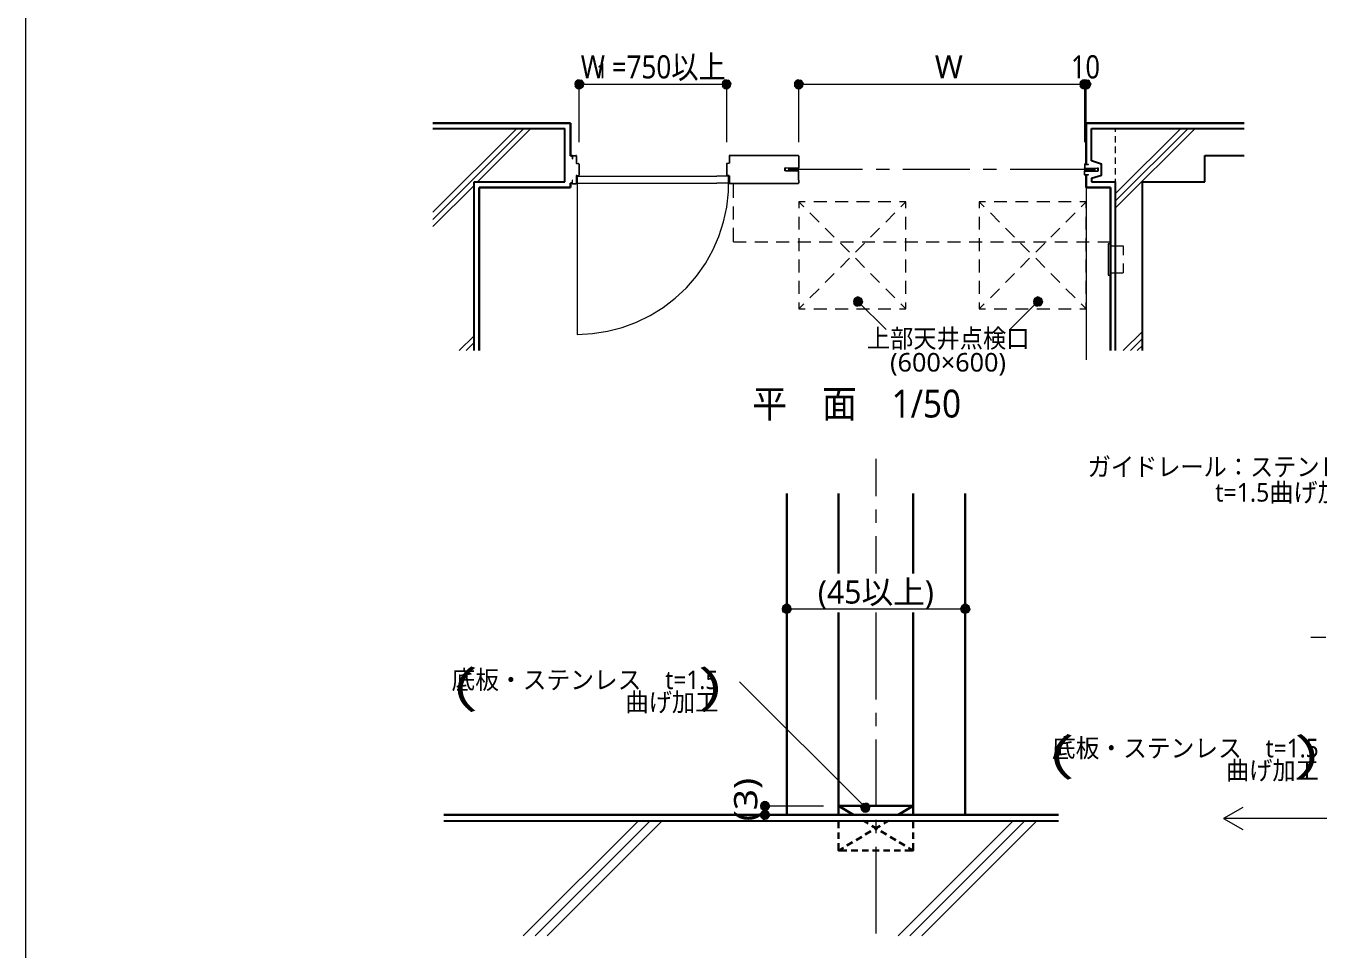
# Model space of a CAD drawing. Header units: millimetres. Extents: x 0 to 420, y 0 to 297.
# Drawn here: x 0.2 to 145.1, y 57 to 160.6 of the extents above; entities that cross this region are included whole.
import ezdxf
from ezdxf.enums import TextEntityAlignment as Align

# ---------------------------------------------------------------- set-up
doc = ezdxf.new("R2010")
doc.units = ezdxf.units.MM
doc.styles.add('kst32b', font='NotoSansJP-Variable.ttf')

msp = doc.modelspace()

# ---------------------------------------------------------------- hatches: boundary and pattern name
h = msp.add_hatch(color=7)
h.paths.add_polyline_path([(62, 154.52), (61.83, 154.41), (62.19, 154.05), (62, 154.52)])
h.paths.add_polyline_path([(61.83, 154.41), (62.19, 154.05), (61.72, 154.24), (61.83, 154.41)])
h.paths.add_polyline_path([(62.19, 154.05), (61.72, 154.24), (61.68, 154.05), (62.19, 154.05)])
h = msp.add_hatch(color=7)
h.paths.add_polyline_path([(61.68, 154.05), (61.72, 153.86), (62.19, 154.05), (61.68, 154.05)])
h.paths.add_polyline_path([(61.72, 153.86), (62.19, 154.05), (61.83, 153.69), (61.72, 153.86)])
h.paths.add_polyline_path([(62.19, 154.05), (61.83, 153.69), (62, 153.59), (62.19, 154.05)])
h = msp.add_hatch(color=7)
h.paths.add_polyline_path([(62.55, 154.41), (62.38, 154.52), (62.19, 154.05), (62.55, 154.41)])
h.paths.add_polyline_path([(62.38, 154.52), (62.19, 154.05), (62.19, 154.56), (62.38, 154.52)])
h.paths.add_polyline_path([(62.19, 154.05), (62.19, 154.56), (62, 154.52), (62.19, 154.05)])
for points in [[(62, 153.59), (62.19, 153.54), (62.19, 154.05), (62, 153.59)], [(78.51, 153.59), (78.7, 153.54), (78.7, 154.05), (78.51, 153.59)], [(86.59, 153.59), (86.78, 153.54), (86.78, 154.05), (86.59, 153.59)], [(118.6, 153.59), (118.79, 153.54), (118.79, 154.05), (118.6, 153.59)], [(118.79, 153.59), (118.98, 153.54), (118.98, 154.05), (118.79, 153.59)], [(92.94, 129.9), (92.9, 129.71), (93.41, 129.71), (92.94, 129.9)], [(113.11, 129.9), (113.07, 129.71), (113.58, 129.71), (113.11, 129.9)], [(84.96, 95.46), (84.92, 95.27), (85.43, 95.27), (84.96, 95.46)], [(104.97, 95.46), (104.92, 95.27), (105.43, 95.27), (104.97, 95.46)], [(82.53, 73.38), (82.49, 73.19), (82.99, 73.19), (82.53, 73.38)], [(94.72, 72.81), (94.76, 73), (94.26, 73), (94.72, 72.81)], [(82.53, 72.39), (82.49, 72.18), (82.99, 72.18), (82.53, 72.39)]]:
    msp.add_hatch(color=7).paths.add_polyline_path(points)
h = msp.add_hatch(color=7)
h.paths.add_polyline_path([(62.65, 153.86), (62.7, 154.05), (62.19, 154.05), (62.65, 153.86)])
h.paths.add_polyline_path([(62.7, 154.05), (62.19, 154.05), (62.65, 154.24), (62.7, 154.05)])
h.paths.add_polyline_path([(62.19, 154.05), (62.65, 154.24), (62.55, 154.41), (62.19, 154.05)])
h = msp.add_hatch(color=7)
h.paths.add_polyline_path([(62.19, 153.54), (62.38, 153.59), (62.19, 154.05), (62.19, 153.54)])
h.paths.add_polyline_path([(62.38, 153.59), (62.19, 154.05), (62.55, 153.69), (62.38, 153.59)])
h.paths.add_polyline_path([(62.19, 154.05), (62.55, 153.69), (62.65, 153.86), (62.19, 154.05)])
h = msp.add_hatch(color=7)
h.paths.add_polyline_path([(78.51, 154.52), (78.34, 154.41), (78.7, 154.05), (78.51, 154.52)])
h.paths.add_polyline_path([(78.34, 154.41), (78.7, 154.05), (78.23, 154.24), (78.34, 154.41)])
h.paths.add_polyline_path([(78.7, 154.05), (78.23, 154.24), (78.19, 154.05), (78.7, 154.05)])
h = msp.add_hatch(color=7)
h.paths.add_polyline_path([(78.19, 154.05), (78.23, 153.86), (78.7, 154.05), (78.19, 154.05)])
h.paths.add_polyline_path([(78.23, 153.86), (78.7, 154.05), (78.34, 153.69), (78.23, 153.86)])
h.paths.add_polyline_path([(78.7, 154.05), (78.34, 153.69), (78.51, 153.59), (78.7, 154.05)])
h = msp.add_hatch(color=7)
h.paths.add_polyline_path([(79.04, 154.41), (78.89, 154.52), (78.7, 154.05), (79.04, 154.41)])
h.paths.add_polyline_path([(78.89, 154.52), (78.7, 154.05), (78.7, 154.56), (78.89, 154.52)])
h.paths.add_polyline_path([(78.7, 154.05), (78.7, 154.56), (78.51, 154.52), (78.7, 154.05)])
h = msp.add_hatch(color=7)
h.paths.add_polyline_path([(79.14, 153.86), (79.18, 154.05), (78.7, 154.05), (79.14, 153.86)])
h.paths.add_polyline_path([(79.18, 154.05), (78.7, 154.05), (79.14, 154.24), (79.18, 154.05)])
h.paths.add_polyline_path([(78.7, 154.05), (79.14, 154.24), (79.04, 154.41), (78.7, 154.05)])
h = msp.add_hatch(color=7)
h.paths.add_polyline_path([(78.7, 153.54), (78.89, 153.59), (78.7, 154.05), (78.7, 153.54)])
h.paths.add_polyline_path([(78.89, 153.59), (78.7, 154.05), (79.04, 153.69), (78.89, 153.59)])
h.paths.add_polyline_path([(78.7, 154.05), (79.04, 153.69), (79.14, 153.86), (78.7, 154.05)])
h = msp.add_hatch(color=7)
h.paths.add_polyline_path([(86.59, 154.52), (86.44, 154.41), (86.78, 154.05), (86.59, 154.52)])
h.paths.add_polyline_path([(86.44, 154.41), (86.78, 154.05), (86.32, 154.24), (86.44, 154.41)])
h.paths.add_polyline_path([(86.78, 154.05), (86.32, 154.24), (86.3, 154.05), (86.78, 154.05)])
h = msp.add_hatch(color=7)
h.paths.add_polyline_path([(86.3, 154.05), (86.32, 153.86), (86.78, 154.05), (86.3, 154.05)])
h.paths.add_polyline_path([(86.32, 153.86), (86.78, 154.05), (86.44, 153.69), (86.32, 153.86)])
h.paths.add_polyline_path([(86.78, 154.05), (86.44, 153.69), (86.59, 153.59), (86.78, 154.05)])
h = msp.add_hatch(color=7)
h.paths.add_polyline_path([(87.14, 154.41), (86.97, 154.52), (86.78, 154.05), (87.14, 154.41)])
h.paths.add_polyline_path([(86.97, 154.52), (86.78, 154.05), (86.78, 154.56), (86.97, 154.52)])
h.paths.add_polyline_path([(86.78, 154.05), (86.78, 154.56), (86.59, 154.52), (86.78, 154.05)])
h = msp.add_hatch(color=7)
h.paths.add_polyline_path([(87.25, 153.86), (87.29, 154.05), (86.78, 154.05), (87.25, 153.86)])
h.paths.add_polyline_path([(87.29, 154.05), (86.78, 154.05), (87.25, 154.24), (87.29, 154.05)])
h.paths.add_polyline_path([(86.78, 154.05), (87.25, 154.24), (87.14, 154.41), (86.78, 154.05)])
h = msp.add_hatch(color=7)
h.paths.add_polyline_path([(86.78, 153.54), (86.97, 153.59), (86.78, 154.05), (86.78, 153.54)])
h.paths.add_polyline_path([(86.97, 153.59), (86.78, 154.05), (87.14, 153.69), (86.97, 153.59)])
h.paths.add_polyline_path([(86.78, 154.05), (87.14, 153.69), (87.25, 153.86), (86.78, 154.05)])
h = msp.add_hatch(color=7)
h.paths.add_polyline_path([(118.6, 154.52), (118.43, 154.41), (118.79, 154.05), (118.6, 154.52)])
h.paths.add_polyline_path([(118.43, 154.41), (118.79, 154.05), (118.32, 154.24), (118.43, 154.41)])
h.paths.add_polyline_path([(118.79, 154.05), (118.32, 154.24), (118.28, 154.05), (118.79, 154.05)])
h = msp.add_hatch(color=7)
h.paths.add_polyline_path([(118.28, 154.05), (118.32, 153.86), (118.79, 154.05), (118.28, 154.05)])
h.paths.add_polyline_path([(118.32, 153.86), (118.79, 154.05), (118.43, 153.69), (118.32, 153.86)])
h.paths.add_polyline_path([(118.79, 154.05), (118.43, 153.69), (118.6, 153.59), (118.79, 154.05)])
h = msp.add_hatch(color=7)
h.paths.add_polyline_path([(118.79, 154.52), (118.64, 154.41), (118.98, 154.05), (118.79, 154.52)])
h.paths.add_polyline_path([(118.64, 154.41), (118.98, 154.05), (118.53, 154.24), (118.64, 154.41)])
h.paths.add_polyline_path([(118.98, 154.05), (118.53, 154.24), (118.49, 154.05), (118.98, 154.05)])
h = msp.add_hatch(color=7)
h.paths.add_polyline_path([(118.49, 154.05), (118.53, 153.86), (118.98, 154.05), (118.49, 154.05)])
h.paths.add_polyline_path([(118.53, 153.86), (118.98, 154.05), (118.64, 153.69), (118.53, 153.86)])
h.paths.add_polyline_path([(118.98, 154.05), (118.64, 153.69), (118.79, 153.59), (118.98, 154.05)])
h = msp.add_hatch(color=7)
h.paths.add_polyline_path([(119.15, 154.41), (118.98, 154.52), (118.79, 154.05), (119.15, 154.41)])
h.paths.add_polyline_path([(118.98, 154.52), (118.79, 154.05), (118.79, 154.56), (118.98, 154.52)])
h.paths.add_polyline_path([(118.79, 154.05), (118.79, 154.56), (118.6, 154.52), (118.79, 154.05)])
h = msp.add_hatch(color=7)
h.paths.add_polyline_path([(119.34, 154.41), (119.19, 154.52), (118.98, 154.05), (119.34, 154.41)])
h.paths.add_polyline_path([(119.19, 154.52), (118.98, 154.05), (118.98, 154.56), (119.19, 154.52)])
h.paths.add_polyline_path([(118.98, 154.05), (118.98, 154.56), (118.79, 154.52), (118.98, 154.05)])
h = msp.add_hatch(color=7)
h.paths.add_polyline_path([(119.25, 153.86), (119.3, 154.05), (118.79, 154.05), (119.25, 153.86)])
h.paths.add_polyline_path([(119.3, 154.05), (118.79, 154.05), (119.25, 154.24), (119.3, 154.05)])
h.paths.add_polyline_path([(118.79, 154.05), (119.25, 154.24), (119.15, 154.41), (118.79, 154.05)])
h = msp.add_hatch(color=7)
h.paths.add_polyline_path([(118.79, 153.54), (118.98, 153.59), (118.79, 154.05), (118.79, 153.54)])
h.paths.add_polyline_path([(118.98, 153.59), (118.79, 154.05), (119.15, 153.69), (118.98, 153.59)])
h.paths.add_polyline_path([(118.79, 154.05), (119.15, 153.69), (119.25, 153.86), (118.79, 154.05)])
h = msp.add_hatch(color=7)
h.paths.add_polyline_path([(119.44, 153.86), (119.49, 154.05), (118.98, 154.05), (119.44, 153.86)])
h.paths.add_polyline_path([(119.49, 154.05), (118.98, 154.05), (119.44, 154.24), (119.49, 154.05)])
h.paths.add_polyline_path([(118.98, 154.05), (119.44, 154.24), (119.34, 154.41), (118.98, 154.05)])
h = msp.add_hatch(color=7)
h.paths.add_polyline_path([(118.98, 153.54), (119.19, 153.59), (118.98, 154.05), (118.98, 153.54)])
h.paths.add_polyline_path([(119.19, 153.59), (118.98, 154.05), (119.34, 153.69), (119.19, 153.59)])
h.paths.add_polyline_path([(118.98, 154.05), (119.34, 153.69), (119.44, 153.86), (118.98, 154.05)])
h = msp.add_hatch(color=7)
h.paths.add_polyline_path([(92.9, 129.71), (92.94, 129.52), (93.41, 129.71), (92.9, 129.71)])
h.paths.add_polyline_path([(92.94, 129.52), (93.41, 129.71), (93.05, 129.35), (92.94, 129.52)])
h.paths.add_polyline_path([(93.41, 129.71), (93.05, 129.35), (93.22, 129.24), (93.41, 129.71)])
h = msp.add_hatch(color=7)
h.paths.add_polyline_path([(93.41, 130.22), (93.22, 130.17), (93.41, 129.71), (93.41, 130.22)])
h.paths.add_polyline_path([(93.22, 130.17), (93.41, 129.71), (93.05, 130.07), (93.22, 130.17)])
h.paths.add_polyline_path([(93.41, 129.71), (93.05, 130.07), (92.94, 129.9), (93.41, 129.71)])
h = msp.add_hatch(color=7)
h.paths.add_polyline_path([(93.22, 129.24), (93.41, 129.2), (93.41, 129.71), (93.22, 129.24)])
h.paths.add_polyline_path([(93.41, 129.2), (93.41, 129.71), (93.6, 129.24), (93.41, 129.2)])
h.paths.add_polyline_path([(93.41, 129.71), (93.6, 129.24), (93.77, 129.35), (93.41, 129.71)])
h = msp.add_hatch(color=7)
h.paths.add_polyline_path([(93.87, 129.9), (93.77, 130.07), (93.41, 129.71), (93.87, 129.9)])
h.paths.add_polyline_path([(93.77, 130.07), (93.41, 129.71), (93.6, 130.17), (93.77, 130.07)])
h.paths.add_polyline_path([(93.41, 129.71), (93.6, 130.17), (93.41, 130.22), (93.41, 129.71)])
h = msp.add_hatch(color=7)
h.paths.add_polyline_path([(93.77, 129.35), (93.87, 129.52), (93.41, 129.71), (93.77, 129.35)])
h.paths.add_polyline_path([(93.87, 129.52), (93.41, 129.71), (93.92, 129.71), (93.87, 129.52)])
h.paths.add_polyline_path([(93.41, 129.71), (93.92, 129.71), (93.87, 129.9), (93.41, 129.71)])
h = msp.add_hatch(color=7)
h.paths.add_polyline_path([(113.07, 129.71), (113.11, 129.52), (113.58, 129.71), (113.07, 129.71)])
h.paths.add_polyline_path([(113.11, 129.52), (113.58, 129.71), (113.22, 129.35), (113.11, 129.52)])
h.paths.add_polyline_path([(113.58, 129.71), (113.22, 129.35), (113.39, 129.24), (113.58, 129.71)])
h = msp.add_hatch(color=7)
h.paths.add_polyline_path([(113.58, 130.22), (113.39, 130.17), (113.58, 129.71), (113.58, 130.22)])
h.paths.add_polyline_path([(113.39, 130.17), (113.58, 129.71), (113.22, 130.07), (113.39, 130.17)])
h.paths.add_polyline_path([(113.58, 129.71), (113.22, 130.07), (113.11, 129.9), (113.58, 129.71)])
h = msp.add_hatch(color=7)
h.paths.add_polyline_path([(113.39, 129.24), (113.58, 129.2), (113.58, 129.71), (113.39, 129.24)])
h.paths.add_polyline_path([(113.58, 129.2), (113.58, 129.71), (113.77, 129.24), (113.58, 129.2)])
h.paths.add_polyline_path([(113.58, 129.71), (113.77, 129.24), (113.94, 129.35), (113.58, 129.71)])
h = msp.add_hatch(color=7)
h.paths.add_polyline_path([(114.05, 129.9), (113.94, 130.07), (113.58, 129.71), (114.05, 129.9)])
h.paths.add_polyline_path([(113.94, 130.07), (113.58, 129.71), (113.77, 130.17), (113.94, 130.07)])
h.paths.add_polyline_path([(113.58, 129.71), (113.77, 130.17), (113.58, 130.22), (113.58, 129.71)])
h = msp.add_hatch(color=7)
h.paths.add_polyline_path([(113.94, 129.35), (114.05, 129.52), (113.58, 129.71), (113.94, 129.35)])
h.paths.add_polyline_path([(114.05, 129.52), (113.58, 129.71), (114.09, 129.71), (114.05, 129.52)])
h.paths.add_polyline_path([(113.58, 129.71), (114.09, 129.71), (114.05, 129.9), (113.58, 129.71)])
h = msp.add_hatch(color=7)
h.paths.add_polyline_path([(85.43, 95.78), (85.24, 95.74), (85.43, 95.27), (85.43, 95.78)])
h.paths.add_polyline_path([(85.24, 95.74), (85.43, 95.27), (85.07, 95.63), (85.24, 95.74)])
h.paths.add_polyline_path([(85.43, 95.27), (85.07, 95.63), (84.96, 95.46), (85.43, 95.27)])
h = msp.add_hatch(color=7)
h.paths.add_polyline_path([(85.89, 95.46), (85.79, 95.63), (85.43, 95.27), (85.89, 95.46)])
h.paths.add_polyline_path([(85.79, 95.63), (85.43, 95.27), (85.62, 95.74), (85.79, 95.63)])
h.paths.add_polyline_path([(85.43, 95.27), (85.62, 95.74), (85.43, 95.78), (85.43, 95.27)])
h = msp.add_hatch(color=7)
h.paths.add_polyline_path([(105.43, 95.78), (105.24, 95.74), (105.43, 95.27), (105.43, 95.78)])
h.paths.add_polyline_path([(105.24, 95.74), (105.43, 95.27), (105.07, 95.63), (105.24, 95.74)])
h.paths.add_polyline_path([(105.43, 95.27), (105.07, 95.63), (104.97, 95.46), (105.43, 95.27)])
h = msp.add_hatch(color=7)
h.paths.add_polyline_path([(105.9, 95.46), (105.79, 95.63), (105.43, 95.27), (105.9, 95.46)])
h.paths.add_polyline_path([(105.79, 95.63), (105.43, 95.27), (105.62, 95.74), (105.79, 95.63)])
h.paths.add_polyline_path([(105.43, 95.27), (105.62, 95.74), (105.43, 95.78), (105.43, 95.27)])
h = msp.add_hatch(color=7)
h.paths.add_polyline_path([(84.92, 95.27), (84.96, 95.08), (85.43, 95.27), (84.92, 95.27)])
h.paths.add_polyline_path([(84.96, 95.08), (85.43, 95.27), (85.07, 94.91), (84.96, 95.08)])
h.paths.add_polyline_path([(85.43, 95.27), (85.07, 94.91), (85.24, 94.81), (85.43, 95.27)])
h = msp.add_hatch(color=7)
h.paths.add_polyline_path([(85.24, 94.81), (85.43, 94.76), (85.43, 95.27), (85.24, 94.81)])
h.paths.add_polyline_path([(85.43, 94.76), (85.43, 95.27), (85.62, 94.81), (85.43, 94.76)])
h.paths.add_polyline_path([(85.43, 95.27), (85.62, 94.81), (85.79, 94.91), (85.43, 95.27)])
h = msp.add_hatch(color=7)
h.paths.add_polyline_path([(85.79, 94.91), (85.89, 95.08), (85.43, 95.27), (85.79, 94.91)])
h.paths.add_polyline_path([(85.89, 95.08), (85.43, 95.27), (85.94, 95.27), (85.89, 95.08)])
h.paths.add_polyline_path([(85.43, 95.27), (85.94, 95.27), (85.89, 95.46), (85.43, 95.27)])
h = msp.add_hatch(color=7)
h.paths.add_polyline_path([(104.92, 95.27), (104.97, 95.08), (105.43, 95.27), (104.92, 95.27)])
h.paths.add_polyline_path([(104.97, 95.08), (105.43, 95.27), (105.07, 94.91), (104.97, 95.08)])
h.paths.add_polyline_path([(105.43, 95.27), (105.07, 94.91), (105.24, 94.81), (105.43, 95.27)])
h = msp.add_hatch(color=7)
h.paths.add_polyline_path([(105.24, 94.81), (105.43, 94.76), (105.43, 95.27), (105.24, 94.81)])
h.paths.add_polyline_path([(105.43, 94.76), (105.43, 95.27), (105.62, 94.81), (105.43, 94.76)])
h.paths.add_polyline_path([(105.43, 95.27), (105.62, 94.81), (105.79, 94.91), (105.43, 95.27)])
h = msp.add_hatch(color=7)
h.paths.add_polyline_path([(105.79, 94.91), (105.9, 95.08), (105.43, 95.27), (105.79, 94.91)])
h.paths.add_polyline_path([(105.9, 95.08), (105.43, 95.27), (105.94, 95.27), (105.9, 95.08)])
h.paths.add_polyline_path([(105.43, 95.27), (105.94, 95.27), (105.9, 95.46), (105.43, 95.27)])
h = msp.add_hatch(color=7)
h.paths.add_polyline_path([(82.49, 73.19), (82.53, 73), (82.99, 73.19), (82.49, 73.19)])
h.paths.add_polyline_path([(82.53, 73), (82.99, 73.19), (82.63, 72.83), (82.53, 73)])
h.paths.add_polyline_path([(82.99, 73.19), (82.63, 72.83), (82.8, 72.73), (82.99, 73.19)])
h = msp.add_hatch(color=7)
h.paths.add_polyline_path([(82.99, 73.7), (82.8, 73.66), (82.99, 73.19), (82.99, 73.7)])
h.paths.add_polyline_path([(82.8, 73.66), (82.99, 73.19), (82.63, 73.55), (82.8, 73.66)])
h.paths.add_polyline_path([(82.99, 73.19), (82.63, 73.55), (82.53, 73.38), (82.99, 73.19)])
h = msp.add_hatch(color=7)
h.paths.add_polyline_path([(82.99, 72.69), (82.8, 72.67), (82.99, 72.18), (82.99, 72.69)])
h.paths.add_polyline_path([(82.8, 72.67), (82.99, 72.18), (82.63, 72.54), (82.8, 72.67)])
h.paths.add_polyline_path([(82.99, 72.18), (82.63, 72.54), (82.53, 72.39), (82.99, 72.18)])
h = msp.add_hatch(color=7)
h.paths.add_polyline_path([(82.8, 72.73), (82.99, 72.69), (82.99, 73.19), (82.8, 72.73)])
h.paths.add_polyline_path([(82.99, 72.69), (82.99, 73.19), (83.19, 72.73), (82.99, 72.69)])
h.paths.add_polyline_path([(82.99, 73.19), (83.19, 72.73), (83.35, 72.83), (82.99, 73.19)])
h = msp.add_hatch(color=7)
h.paths.add_polyline_path([(83.46, 73.38), (83.35, 73.55), (82.99, 73.19), (83.46, 73.38)])
h.paths.add_polyline_path([(83.35, 73.55), (82.99, 73.19), (83.19, 73.66), (83.35, 73.55)])
h.paths.add_polyline_path([(82.99, 73.19), (83.19, 73.66), (82.99, 73.7), (82.99, 73.19)])
h = msp.add_hatch(color=7)
h.paths.add_polyline_path([(83.35, 72.83), (83.46, 73), (82.99, 73.19), (83.35, 72.83)])
h.paths.add_polyline_path([(83.46, 73), (82.99, 73.19), (83.5, 73.19), (83.46, 73)])
h.paths.add_polyline_path([(82.99, 73.19), (83.5, 73.19), (83.46, 73.38), (82.99, 73.19)])
h = msp.add_hatch(color=7)
h.paths.add_polyline_path([(83.46, 72.39), (83.35, 72.54), (82.99, 72.18), (83.46, 72.39)])
h.paths.add_polyline_path([(83.35, 72.54), (82.99, 72.18), (83.19, 72.67), (83.35, 72.54)])
h.paths.add_polyline_path([(82.99, 72.18), (83.19, 72.67), (82.99, 72.69), (82.99, 72.18)])
h = msp.add_hatch(color=7)
h.paths.add_polyline_path([(93.9, 73.36), (93.79, 73.19), (94.26, 73), (93.9, 73.36)])
h.paths.add_polyline_path([(93.79, 73.19), (94.26, 73), (93.75, 73), (93.79, 73.19)])
h.paths.add_polyline_path([(94.26, 73), (93.75, 73), (93.79, 72.81), (94.26, 73)])
h = msp.add_hatch(color=7)
h.paths.add_polyline_path([(93.79, 72.81), (93.9, 72.64), (94.26, 73), (93.79, 72.81)])
h.paths.add_polyline_path([(93.9, 72.64), (94.26, 73), (94.04, 72.54), (93.9, 72.64)])
h.paths.add_polyline_path([(94.26, 73), (94.04, 72.54), (94.26, 72.5), (94.26, 73)])
h = msp.add_hatch(color=7)
h.paths.add_polyline_path([(94.45, 73.47), (94.26, 73.51), (94.26, 73), (94.45, 73.47)])
h.paths.add_polyline_path([(94.26, 73.51), (94.26, 73), (94.04, 73.47), (94.26, 73.51)])
h.paths.add_polyline_path([(94.26, 73), (94.04, 73.47), (93.9, 73.36), (94.26, 73)])
h = msp.add_hatch(color=7)
h.paths.add_polyline_path([(94.76, 73), (94.72, 73.19), (94.26, 73), (94.76, 73)])
h.paths.add_polyline_path([(94.72, 73.19), (94.26, 73), (94.62, 73.36), (94.72, 73.19)])
h.paths.add_polyline_path([(94.26, 73), (94.62, 73.36), (94.45, 73.47), (94.26, 73)])
h = msp.add_hatch(color=7)
h.paths.add_polyline_path([(94.26, 72.5), (94.45, 72.54), (94.26, 73), (94.26, 72.5)])
h.paths.add_polyline_path([(94.45, 72.54), (94.26, 73), (94.62, 72.64), (94.45, 72.54)])
h.paths.add_polyline_path([(94.26, 73), (94.62, 72.64), (94.72, 72.81), (94.26, 73)])
h = msp.add_hatch(color=7)
h.paths.add_polyline_path([(82.49, 72.18), (82.53, 71.99), (82.99, 72.18), (82.49, 72.18)])
h.paths.add_polyline_path([(82.53, 71.99), (82.99, 72.18), (82.63, 71.84), (82.53, 71.99)])
h.paths.add_polyline_path([(82.99, 72.18), (82.63, 71.84), (82.8, 71.71), (82.99, 72.18)])
h = msp.add_hatch(color=7)
h.paths.add_polyline_path([(82.8, 71.71), (82.99, 71.69), (82.99, 72.18), (82.8, 71.71)])
h.paths.add_polyline_path([(82.99, 71.69), (82.99, 72.18), (83.19, 71.71), (82.99, 71.69)])
h.paths.add_polyline_path([(82.99, 72.18), (83.19, 71.71), (83.35, 71.84), (82.99, 72.18)])
h = msp.add_hatch(color=7)
h.paths.add_polyline_path([(83.35, 71.84), (83.46, 71.99), (82.99, 72.18), (83.35, 71.84)])
h.paths.add_polyline_path([(83.46, 71.99), (82.99, 72.18), (83.5, 72.18), (83.46, 71.99)])
h.paths.add_polyline_path([(82.99, 72.18), (83.5, 72.18), (83.46, 72.39), (82.99, 72.18)])

# ---------------------------------------------------------------- linework, layer by layer
at = {"lineweight": 13}
for points in [[(0.19, 0), (0.19, 296.97), (420.16, 296.97), (420.16, 0)], [(121.45, 136.19), (121.45, 132.67), (121.69, 132.67), (121.69, 136.19)]]:
    msp.add_lwpolyline(points, close=True, dxfattribs=at)
at = {"lineweight": 0}
for points in [[(62.19, 154.05), (61.72, 154.24), (61.68, 154.05)], [(61.68, 154.05), (61.72, 153.86), (62.19, 154.05)], [(61.83, 154.41), (62.19, 154.05), (61.72, 154.24)], [(61.72, 153.86), (62.19, 154.05), (61.83, 153.69)], [(62, 154.52), (61.83, 154.41), (62.19, 154.05)], [(62.19, 154.05), (61.83, 153.69), (62, 153.59)], [(62.19, 154.05), (62.19, 154.56), (62, 154.52)], [(62, 153.59), (62.19, 153.54), (62.19, 154.05)], [(62.38, 154.52), (62.19, 154.05), (62.19, 154.56)], [(62.55, 154.41), (62.38, 154.52), (62.19, 154.05)], [(62.19, 154.05), (62.65, 154.24), (62.55, 154.41)], [(62.7, 154.05), (62.19, 154.05), (62.65, 154.24)], [(62.19, 153.54), (62.38, 153.59), (62.19, 154.05)], [(62.38, 153.59), (62.19, 154.05), (62.55, 153.69)], [(62.19, 154.05), (62.55, 153.69), (62.65, 153.86)], [(62.65, 153.86), (62.7, 154.05), (62.19, 154.05)], [(78.7, 154.05), (78.23, 154.24), (78.19, 154.05)], [(78.19, 154.05), (78.23, 153.86), (78.7, 154.05)], [(78.34, 154.41), (78.7, 154.05), (78.23, 154.24)], [(78.23, 153.86), (78.7, 154.05), (78.34, 153.69)], [(78.51, 154.52), (78.34, 154.41), (78.7, 154.05)], [(78.7, 154.05), (78.34, 153.69), (78.51, 153.59)], [(78.7, 154.05), (78.7, 154.56), (78.51, 154.52)], [(78.51, 153.59), (78.7, 153.54), (78.7, 154.05)], [(78.89, 154.52), (78.7, 154.05), (78.7, 154.56)], [(79.04, 154.41), (78.89, 154.52), (78.7, 154.05)], [(78.7, 154.05), (79.14, 154.24), (79.04, 154.41)], [(79.18, 154.05), (78.7, 154.05), (79.14, 154.24)], [(78.7, 153.54), (78.89, 153.59), (78.7, 154.05)], [(78.89, 153.59), (78.7, 154.05), (79.04, 153.69)], [(78.7, 154.05), (79.04, 153.69), (79.14, 153.86)], [(79.14, 153.86), (79.18, 154.05), (78.7, 154.05)], [(86.78, 154.05), (86.32, 154.24), (86.3, 154.05)], [(86.3, 154.05), (86.32, 153.86), (86.78, 154.05)], [(86.44, 154.41), (86.78, 154.05), (86.32, 154.24)], [(86.32, 153.86), (86.78, 154.05), (86.44, 153.69)], [(86.59, 154.52), (86.44, 154.41), (86.78, 154.05)], [(86.78, 154.05), (86.44, 153.69), (86.59, 153.59)], [(86.78, 154.05), (86.78, 154.56), (86.59, 154.52)], [(86.59, 153.59), (86.78, 153.54), (86.78, 154.05)], [(86.97, 154.52), (86.78, 154.05), (86.78, 154.56)], [(87.14, 154.41), (86.97, 154.52), (86.78, 154.05)], [(86.78, 154.05), (87.25, 154.24), (87.14, 154.41)], [(87.29, 154.05), (86.78, 154.05), (87.25, 154.24)], [(86.78, 153.54), (86.97, 153.59), (86.78, 154.05)], [(86.97, 153.59), (86.78, 154.05), (87.14, 153.69)], [(86.78, 154.05), (87.14, 153.69), (87.25, 153.86)], [(87.25, 153.86), (87.29, 154.05), (86.78, 154.05)], [(118.79, 154.05), (118.32, 154.24), (118.28, 154.05)], [(118.28, 154.05), (118.32, 153.86), (118.79, 154.05)], [(118.43, 154.41), (118.79, 154.05), (118.32, 154.24)], [(118.32, 153.86), (118.79, 154.05), (118.43, 153.69)], [(118.6, 154.52), (118.43, 154.41), (118.79, 154.05)], [(118.79, 154.05), (118.43, 153.69), (118.6, 153.59)], [(118.98, 154.05), (118.53, 154.24), (118.49, 154.05)], [(118.49, 154.05), (118.53, 153.86), (118.98, 154.05)], [(118.64, 154.41), (118.98, 154.05), (118.53, 154.24)], [(118.53, 153.86), (118.98, 154.05), (118.64, 153.69)], [(118.79, 154.05), (118.79, 154.56), (118.6, 154.52)], [(118.6, 153.59), (118.79, 153.54), (118.79, 154.05)], [(118.79, 154.52), (118.64, 154.41), (118.98, 154.05)], [(118.98, 154.05), (118.64, 153.69), (118.79, 153.59)], [(118.98, 154.05), (118.98, 154.56), (118.79, 154.52)], [(118.98, 154.52), (118.79, 154.05), (118.79, 154.56)], [(119.15, 154.41), (118.98, 154.52), (118.79, 154.05)], [(118.79, 154.05), (119.25, 154.24), (119.15, 154.41)], [(119.3, 154.05), (118.79, 154.05), (119.25, 154.24)], [(118.79, 153.59), (118.98, 153.54), (118.98, 154.05)], [(118.79, 153.54), (118.98, 153.59), (118.79, 154.05)], [(118.98, 153.59), (118.79, 154.05), (119.15, 153.69)], [(118.79, 154.05), (119.15, 153.69), (119.25, 153.86)], [(119.25, 153.86), (119.3, 154.05), (118.79, 154.05)], [(119.19, 154.52), (118.98, 154.05), (118.98, 154.56)], [(119.34, 154.41), (119.19, 154.52), (118.98, 154.05)], [(118.98, 154.05), (119.44, 154.24), (119.34, 154.41)], [(119.49, 154.05), (118.98, 154.05), (119.44, 154.24)], [(118.98, 153.54), (119.19, 153.59), (118.98, 154.05)], [(119.19, 153.59), (118.98, 154.05), (119.34, 153.69)], [(118.98, 154.05), (119.34, 153.69), (119.44, 153.86)], [(119.44, 153.86), (119.49, 154.05), (118.98, 154.05)], [(92.94, 129.9), (92.9, 129.71), (93.41, 129.71)], [(92.9, 129.71), (92.94, 129.52), (93.41, 129.71)], [(93.41, 129.71), (93.05, 130.07), (92.94, 129.9)], [(92.94, 129.52), (93.41, 129.71), (93.05, 129.35)], [(93.22, 130.17), (93.41, 129.71), (93.05, 130.07)], [(93.41, 129.71), (93.05, 129.35), (93.22, 129.24)], [(93.41, 130.22), (93.22, 130.17), (93.41, 129.71)], [(93.22, 129.24), (93.41, 129.2), (93.41, 129.71)], [(93.41, 129.71), (93.6, 130.17), (93.41, 130.22)], [(93.77, 130.07), (93.41, 129.71), (93.6, 130.17)], [(93.87, 129.9), (93.77, 130.07), (93.41, 129.71)], [(93.41, 129.71), (93.92, 129.71), (93.87, 129.9)], [(93.41, 129.2), (93.41, 129.71), (93.6, 129.24)], [(93.41, 129.71), (93.6, 129.24), (93.77, 129.35)], [(93.77, 129.35), (93.87, 129.52), (93.41, 129.71)], [(93.87, 129.52), (93.41, 129.71), (93.92, 129.71)], [(113.11, 129.9), (113.07, 129.71), (113.58, 129.71)], [(113.07, 129.71), (113.11, 129.52), (113.58, 129.71)], [(113.58, 129.71), (113.22, 130.07), (113.11, 129.9)], [(113.11, 129.52), (113.58, 129.71), (113.22, 129.35)], [(113.39, 130.17), (113.58, 129.71), (113.22, 130.07)], [(113.58, 129.71), (113.22, 129.35), (113.39, 129.24)], [(113.58, 130.22), (113.39, 130.17), (113.58, 129.71)], [(113.39, 129.24), (113.58, 129.2), (113.58, 129.71)], [(113.58, 129.71), (113.77, 130.17), (113.58, 130.22)], [(113.94, 130.07), (113.58, 129.71), (113.77, 130.17)], [(114.05, 129.9), (113.94, 130.07), (113.58, 129.71)], [(113.58, 129.71), (114.09, 129.71), (114.05, 129.9)], [(113.58, 129.2), (113.58, 129.71), (113.77, 129.24)], [(113.58, 129.71), (113.77, 129.24), (113.94, 129.35)], [(113.94, 129.35), (114.05, 129.52), (113.58, 129.71)], [(114.05, 129.52), (113.58, 129.71), (114.09, 129.71)], [(85.43, 95.27), (85.07, 95.63), (84.96, 95.46)], [(85.24, 95.74), (85.43, 95.27), (85.07, 95.63)], [(85.43, 95.78), (85.24, 95.74), (85.43, 95.27)], [(85.43, 95.27), (85.62, 95.74), (85.43, 95.78)], [(85.79, 95.63), (85.43, 95.27), (85.62, 95.74)], [(85.89, 95.46), (85.79, 95.63), (85.43, 95.27)], [(105.43, 95.27), (105.07, 95.63), (104.97, 95.46)], [(105.24, 95.74), (105.43, 95.27), (105.07, 95.63)], [(105.43, 95.78), (105.24, 95.74), (105.43, 95.27)], [(105.43, 95.27), (105.62, 95.74), (105.43, 95.78)], [(105.79, 95.63), (105.43, 95.27), (105.62, 95.74)], [(105.9, 95.46), (105.79, 95.63), (105.43, 95.27)], [(84.96, 95.46), (84.92, 95.27), (85.43, 95.27)], [(84.92, 95.27), (84.96, 95.08), (85.43, 95.27)], [(84.96, 95.08), (85.43, 95.27), (85.07, 94.91)], [(85.43, 95.27), (85.07, 94.91), (85.24, 94.81)], [(85.24, 94.81), (85.43, 94.76), (85.43, 95.27)], [(85.43, 95.27), (85.94, 95.27), (85.89, 95.46)], [(85.43, 94.76), (85.43, 95.27), (85.62, 94.81)], [(85.43, 95.27), (85.62, 94.81), (85.79, 94.91)], [(85.79, 94.91), (85.89, 95.08), (85.43, 95.27)], [(85.89, 95.08), (85.43, 95.27), (85.94, 95.27)], [(104.97, 95.46), (104.92, 95.27), (105.43, 95.27)], [(104.92, 95.27), (104.97, 95.08), (105.43, 95.27)], [(104.97, 95.08), (105.43, 95.27), (105.07, 94.91)], [(105.43, 95.27), (105.07, 94.91), (105.24, 94.81)], [(105.24, 94.81), (105.43, 94.76), (105.43, 95.27)], [(105.43, 95.27), (105.94, 95.27), (105.9, 95.46)], [(105.43, 94.76), (105.43, 95.27), (105.62, 94.81)], [(105.43, 95.27), (105.62, 94.81), (105.79, 94.91)], [(105.79, 94.91), (105.9, 95.08), (105.43, 95.27)], [(105.9, 95.08), (105.43, 95.27), (105.94, 95.27)], [(82.53, 73.38), (82.49, 73.19), (82.99, 73.19)], [(82.49, 73.19), (82.53, 73), (82.99, 73.19)], [(82.99, 73.19), (82.63, 73.55), (82.53, 73.38)], [(82.53, 73), (82.99, 73.19), (82.63, 72.83)], [(82.99, 72.18), (82.63, 72.54), (82.53, 72.39)], [(82.8, 73.66), (82.99, 73.19), (82.63, 73.55)], [(82.99, 73.19), (82.63, 72.83), (82.8, 72.73)], [(82.8, 72.67), (82.99, 72.18), (82.63, 72.54)], [(82.99, 73.7), (82.8, 73.66), (82.99, 73.19)], [(82.8, 72.73), (82.99, 72.69), (82.99, 73.19)], [(82.99, 72.69), (82.8, 72.67), (82.99, 72.18)], [(82.99, 73.19), (83.19, 73.66), (82.99, 73.7)], [(83.35, 73.55), (82.99, 73.19), (83.19, 73.66)], [(83.46, 73.38), (83.35, 73.55), (82.99, 73.19)], [(82.99, 73.19), (83.5, 73.19), (83.46, 73.38)], [(82.99, 72.69), (82.99, 73.19), (83.19, 72.73)], [(82.99, 73.19), (83.19, 72.73), (83.35, 72.83)], [(83.35, 72.83), (83.46, 73), (82.99, 73.19)], [(83.46, 73), (82.99, 73.19), (83.5, 73.19)], [(82.99, 72.18), (83.19, 72.67), (82.99, 72.69)], [(83.35, 72.54), (82.99, 72.18), (83.19, 72.67)], [(83.46, 72.39), (83.35, 72.54), (82.99, 72.18)], [(93.79, 73.19), (94.26, 73), (93.75, 73)], [(94.26, 73), (93.75, 73), (93.79, 72.81)], [(93.9, 73.36), (93.79, 73.19), (94.26, 73)], [(93.79, 72.81), (93.9, 72.64), (94.26, 73)], [(94.26, 73), (94.04, 73.47), (93.9, 73.36)], [(93.9, 72.64), (94.26, 73), (94.04, 72.54)], [(94.26, 73.51), (94.26, 73), (94.04, 73.47)], [(94.26, 73), (94.04, 72.54), (94.26, 72.5)], [(94.45, 73.47), (94.26, 73.51), (94.26, 73)], [(94.26, 73), (94.62, 73.36), (94.45, 73.47)], [(94.72, 73.19), (94.26, 73), (94.62, 73.36)], [(94.76, 73), (94.72, 73.19), (94.26, 73)], [(94.26, 72.5), (94.45, 72.54), (94.26, 73)], [(94.45, 72.54), (94.26, 73), (94.62, 72.64)], [(94.26, 73), (94.62, 72.64), (94.72, 72.81)], [(94.72, 72.81), (94.76, 73), (94.26, 73)], [(82.53, 72.39), (82.49, 72.18), (82.99, 72.18)], [(82.49, 72.18), (82.53, 71.99), (82.99, 72.18)], [(82.53, 71.99), (82.99, 72.18), (82.63, 71.84)], [(82.99, 72.18), (82.63, 71.84), (82.8, 71.71)], [(82.8, 71.71), (82.99, 71.69), (82.99, 72.18)], [(82.99, 72.18), (83.5, 72.18), (83.46, 72.39)], [(82.99, 71.69), (82.99, 72.18), (83.19, 71.71)], [(82.99, 72.18), (83.19, 71.71), (83.35, 71.84)], [(83.35, 71.84), (83.46, 71.99), (82.99, 72.18)], [(83.46, 71.99), (82.99, 72.18), (83.5, 72.18)]]:
    msp.add_lwpolyline(points, close=True, dxfattribs=at)
at = {"lineweight": 13}
for points in [[(62.19, 147.55), (62.19, 154.05), (78.7, 154.05), (78.7, 147.55)], [(86.78, 147.55), (86.78, 154.05), (118.79, 154.05), (118.79, 147.55)], [(118.98, 147.55), (118.98, 154.05), (118.79, 154.05)], [(45.8, 139.72), (55.18, 149.1)], [(45.8, 138.92), (55.99, 149.1)], [(50.78, 143.11), (56.77, 149.1)], [(122.28, 140.21), (131.19, 149.1)], [(122.28, 140.99), (130.39, 149.1)], [(122.28, 141.8), (129.6, 149.1)], [(122.28, 148.74), (122.28, 149.1)], [(122.28, 147.53), (122.28, 148.25)], [(122.28, 146.35), (122.28, 147.07)], [(61.44, 146.09), (61.42, 146.09), (61.4, 146.08), (61.39, 146.06), (61.38, 146.04)], [(61.38, 146.03), (61.38, 145.69), (61.43, 145.69)], [(61.44, 146.07), (61.42, 146.07), (61.41, 146.06), (61.41, 146.05), (61.4, 146.04)], [(61.43, 146.03), (61.43, 145.69)], [(61.45, 146.09), (61.83, 146.09)], [(61.45, 146.05), (61.83, 146.05)], [(61.87, 146.04), (61.87, 146.06), (61.85, 146.08), (61.84, 146.09), (61.82, 146.09)], [(61.85, 146.04), (61.85, 146.05), (61.84, 146.06), (61.83, 146.07), (61.82, 146.07)], [(61.85, 146.03), (61.85, 145.22)], [(61.85, 145.24), (61.85, 145.21), (61.86, 145.2), (61.88, 145.19), (61.9, 145.18)], [(61.87, 145.24), (61.87, 145.22), (61.88, 145.21), (61.89, 145.21), (61.9, 145.2)], [(61.89, 146.03), (61.89, 145.22)], [(61.91, 145.18), (62.12, 145.18)], [(61.91, 145.16), (62.12, 145.16)], [(62.17, 145.13), (62.16, 145.15), (62.15, 145.17), (62.13, 145.18), (62.11, 145.18)], [(62.15, 145.13), (62.14, 145.14), (62.14, 145.15), (62.13, 145.16), (62.11, 145.16)], [(62.15, 145.12), (62.15, 143.87)], [(62.19, 145.12), (62.19, 143.87)], [(78.73, 145.18), (78.71, 145.18), (78.69, 145.17), (78.68, 145.15), (78.68, 145.13)], [(78.73, 145.16), (78.72, 145.16), (78.71, 145.15), (78.7, 145.14), (78.7, 145.13)], [(78.7, 145.12), (78.7, 143.87)], [(78.72, 145.12), (78.72, 143.87)], [(78.95, 145.18), (78.74, 145.18)], [(78.95, 145.16), (78.74, 145.16)], [(78.94, 145.18), (78.96, 145.19), (78.98, 145.2), (78.99, 145.21), (78.99, 145.24)], [(78.94, 145.2), (78.95, 145.21), (78.96, 145.21), (78.97, 145.22), (78.97, 145.24)], [(79.05, 146.09), (79.03, 146.09), (79.01, 146.08), (79, 146.06), (78.99, 146.04)], [(78.99, 146.03), (78.99, 145.22)], [(79.05, 146.07), (79.03, 146.07), (79.02, 146.06), (79.02, 146.05), (79.02, 146.04)], [(79.02, 146.03), (79.02, 145.22)], [(86.72, 146.09), (79.06, 146.09)], [(86.72, 146.05), (79.06, 146.05)], [(86.76, 146.04), (86.76, 146.06), (86.75, 146.08), (86.73, 146.09), (86.71, 146.09)], [(86.74, 146.04), (86.74, 146.05), (86.73, 146.06), (86.72, 146.07), (86.71, 146.07)], [(86.76, 146.03), (86.76, 145.69)], [(86.76, 145.69), (86.76, 144.67)], [(86.78, 146.03), (86.78, 145.69)], [(86.78, 145.69), (86.78, 144.67)], [(118.8, 145.12), (118.79, 145.12), (118.78, 145.11), (118.77, 145.1), (118.77, 145.09)], [(118.79, 145.08), (118.79, 144.67)], [(118.81, 145.1), (119.23, 145.1)], [(118.83, 145.08), (119.23, 145.08)], [(118.83, 145.08), (118.83, 144.67)], [(119.23, 145.08), (119.23, 145.1)], [(122.28, 145.14), (122.28, 145.86)], [(61.9, 143.85), (61.88, 143.84), (61.86, 143.83), (61.85, 143.82), (61.85, 143.8)], [(61.85, 143.79), (61.85, 142.96)], [(61.9, 143.83), (61.89, 143.82), (61.88, 143.82), (61.87, 143.81), (61.87, 143.8)], [(61.89, 143.79), (61.89, 142.96)], [(61.91, 143.85), (62.12, 143.85)], [(61.91, 143.81), (62.12, 143.81)], [(61.99, 143.74), (61.97, 143.74), (61.95, 143.73), (61.94, 143.71), (61.93, 143.69)], [(61.94, 126.03), (63.67, 126.11), (65.36, 126.37), (67.01, 126.8), (68.61, 127.39), (70.14, 128.13), (71.59, 129.03), (72.95, 130.07), (74.21, 131.26), (75.34, 132.56), (76.32, 133.97), (77.16, 135.45), (77.84, 137.01), (78.36, 138.63), (78.71, 140.3), (78.9, 142.01), (78.92, 143.73)], [(61.95, 143.68), (61.95, 143)], [(62, 143.74), (77.6, 143.74)], [(62.11, 143.83), (62.13, 143.83), (62.15, 143.84), (62.16, 143.86), (62.17, 143.88)], [(62.11, 143.85), (62.13, 143.85), (62.14, 143.86), (62.14, 143.87), (62.15, 143.88)], [(78.87, 143.74), (77.6, 143.74)], [(78.68, 143.88), (78.68, 143.86), (78.69, 143.84), (78.71, 143.83), (78.73, 143.83)], [(78.7, 143.88), (78.7, 143.87), (78.71, 143.86), (78.72, 143.85), (78.73, 143.85)], [(78.95, 143.85), (78.74, 143.85)], [(78.95, 143.81), (78.74, 143.81)], [(78.91, 143.69), (78.91, 143.71), (78.89, 143.73), (78.88, 143.74), (78.86, 143.74)], [(78.93, 143.68), (78.93, 143)], [(78.99, 143.8), (78.99, 143.82), (78.98, 143.83), (78.96, 143.84), (78.94, 143.85)], [(78.97, 143.8), (78.97, 143.81), (78.96, 143.82), (78.95, 143.82), (78.94, 143.83)], [(78.99, 143.79), (78.99, 142.96)], [(79.02, 143.79), (79.02, 142.96)], [(85.25, 144.7), (85.24, 144.69), (85.23, 144.69), (85.22, 144.68), (85.22, 144.66)], [(85.22, 144.36), (85.22, 144.65)], [(85.26, 144.36), (85.22, 144.36)], [(85.24, 144.37), (85.24, 144.35), (85.25, 144.34), (85.26, 144.34), (85.27, 144.34)], [(86.76, 144.67), (85.26, 144.67)], [(85.26, 144.36), (85.26, 144.65)], [(86.76, 144.65), (85.26, 144.65)], [(85.28, 144.36), (85.28, 144.65)], [(86.76, 144.36), (85.28, 144.36)], [(86.76, 144.31), (85.28, 144.31)], [(93.94, 144.5), (85.6, 144.5)], [(86.75, 144.65), (86.76, 144.66), (86.77, 144.66), (86.78, 144.67), (86.78, 144.68)], [(86.78, 144.32), (86.78, 144.34), (86.77, 144.35), (86.76, 144.35), (86.75, 144.36)], [(86.76, 143.3), (86.76, 144.31)], [(86.78, 143.3), (86.78, 144.31)], [(96.94, 144.5), (95.44, 144.5)], [(105.94, 144.5), (98.45, 144.5)], [(108.94, 144.5), (107.44, 144.5)], [(118.79, 144.5), (110.45, 144.5)], [(118.77, 144.68), (118.77, 144.67), (118.78, 144.66), (118.79, 144.66), (118.8, 144.65)], [(118.8, 144.36), (118.79, 144.35), (118.78, 144.35), (118.77, 144.34), (118.77, 144.32)], [(118.77, 143.94), (118.77, 143.93), (118.78, 143.92), (118.79, 143.91), (118.8, 143.91)], [(118.79, 144.5), (120.04, 144.5)], [(118.79, 143.93), (118.79, 144.31)], [(118.81, 144.65), (120.31, 144.65)], [(118.81, 144.36), (120.29, 144.36)], [(118.81, 143.89), (119.23, 143.89)], [(118.83, 144.67), (120.31, 144.67)], [(118.83, 144.31), (120.29, 144.31)], [(118.83, 143.93), (118.83, 144.31)], [(118.83, 143.93), (119.23, 143.93)], [(119.23, 143.89), (119.23, 143.93)], [(120.28, 144.34), (120.29, 144.34), (120.3, 144.34), (120.31, 144.35), (120.31, 144.37)], [(120.29, 144.36), (120.29, 144.65)], [(120.33, 144.66), (120.33, 144.68), (120.32, 144.69), (120.31, 144.69), (120.3, 144.7)], [(120.31, 144.36), (120.31, 144.65)], [(120.31, 144.36), (120.35, 144.36)], [(120.35, 144.36), (120.35, 144.65)], [(122.28, 143.93), (122.28, 144.65)], [(122.28, 143.11), (122.28, 143.47)], [(45.8, 138.13), (50.4, 142.73)], [(61.43, 142.96), (61.43, 143.3), (61.38, 143.3), (61.38, 142.96)], [(61.38, 142.97), (61.39, 142.95), (61.4, 142.93), (61.42, 142.92), (61.44, 142.92)], [(61.4, 142.97), (61.41, 142.96), (61.41, 142.95), (61.42, 142.94), (61.44, 142.94)], [(61.45, 142.92), (61.83, 142.92)], [(61.45, 142.9), (61.83, 142.9)], [(61.82, 142.92), (61.84, 142.92), (61.85, 142.93), (61.87, 142.95), (61.87, 142.97)], [(61.82, 142.94), (61.83, 142.94), (61.84, 142.95), (61.85, 142.96), (61.85, 142.97)], [(61.93, 143.01), (61.94, 142.99), (61.95, 142.98), (61.97, 142.96), (61.99, 142.96)], [(61.95, 143), (61.95, 126.03)], [(62, 142.96), (77.6, 142.96)], [(78.87, 142.96), (77.6, 142.96)], [(78.86, 142.96), (78.88, 142.96), (78.89, 142.98), (78.91, 142.99), (78.91, 143.01)], [(78.99, 142.97), (79, 142.95), (79.01, 142.93), (79.03, 142.92), (79.05, 142.92)], [(79.02, 142.97), (79.02, 142.96), (79.02, 142.95), (79.03, 142.94), (79.05, 142.94)], [(86.72, 142.92), (79.06, 142.92)], [(86.72, 142.9), (79.06, 142.9)], [(79.48, 141.33), (79.48, 142.9)], [(86.71, 142.92), (86.73, 142.92), (86.75, 142.93), (86.76, 142.95), (86.76, 142.97)], [(86.71, 142.94), (86.72, 142.94), (86.73, 142.95), (86.74, 142.96), (86.74, 142.97)], [(86.76, 143.3), (86.76, 142.96)], [(86.78, 143.3), (86.78, 142.96)], [(118.98, 142.49), (118.98, 123.17)], [(121.69, 141.14), (121.69, 142.49)], [(87.5, 140.89), (86.78, 140.89), (86.78, 140.17)], [(86.78, 140.89), (87.35, 140.31)], [(89.92, 140.89), (88.48, 140.89)], [(92.31, 140.89), (90.87, 140.89)], [(94.7, 140.89), (93.26, 140.89)], [(97.11, 140.89), (95.67, 140.89)], [(98.78, 140.17), (98.78, 140.89), (98.07, 140.89)], [(98.21, 140.31), (98.78, 140.89)], [(107.72, 140.89), (107, 140.89), (107, 140.17)], [(107, 140.89), (107.55, 140.31)], [(110.11, 140.89), (108.67, 140.89)], [(112.5, 140.89), (111.06, 140.89)], [(114.91, 140.89), (113.47, 140.89)], [(117.31, 140.89), (115.87, 140.89)], [(118.98, 140.17), (118.98, 140.89), (118.26, 140.89)], [(118.43, 140.31), (118.98, 140.89)], [(79.48, 138.92), (79.48, 140.36)], [(86.78, 139.21), (86.78, 137.77)], [(88.03, 139.64), (89.05, 138.62)], [(96.52, 138.62), (97.54, 139.64)], [(98.78, 137.77), (98.78, 139.21)], [(107, 139.21), (107, 137.77)], [(108.25, 139.64), (109.26, 138.62)], [(116.71, 138.62), (117.73, 139.64)], [(118.98, 137.77), (118.98, 139.21)], [(121.69, 138.73), (121.69, 140.17)], [(79.48, 136.4), (79.48, 137.96)], [(89.73, 137.94), (90.74, 136.93)], [(94.83, 136.93), (95.84, 137.94)], [(109.94, 137.94), (110.96, 136.93)], [(115.02, 136.93), (116.04, 137.94)], [(121.69, 136.4), (121.69, 137.77)], [(79.48, 136.4), (80.9, 136.4)], [(81.87, 136.4), (83.31, 136.4)], [(84.26, 136.4), (85.7, 136.4)], [(86.68, 136.4), (88.12, 136.4)], [(86.78, 136.8), (86.78, 135.36)], [(89.07, 136.4), (90.51, 136.4)], [(91.44, 136.25), (92.46, 135.23)], [(91.46, 136.4), (92.9, 136.4)], [(93.13, 135.23), (94.15, 136.25)], [(93.87, 136.4), (95.31, 136.4)], [(96.27, 136.4), (97.71, 136.4)], [(98.66, 136.4), (100.12, 136.4)], [(98.78, 135.36), (98.78, 136.8)], [(101.07, 136.4), (102.51, 136.4)], [(103.46, 136.4), (104.9, 136.4)], [(105.88, 136.4), (107.32, 136.4)], [(107, 136.8), (107, 135.36)], [(108.27, 136.4), (109.71, 136.4)], [(110.66, 136.4), (112.1, 136.4)], [(111.63, 136.25), (112.65, 135.23)], [(113.07, 136.4), (114.51, 136.4)], [(113.33, 135.23), (114.34, 136.25)], [(115.46, 136.4), (116.9, 136.4)], [(117.88, 136.4), (119.32, 136.4)], [(118.98, 135.36), (118.98, 136.8)], [(120.27, 136.4), (121.69, 136.4)], [(121.69, 135.95), (123.13, 135.95)], [(123.13, 135.95), (123.13, 134.92)], [(86.78, 134.41), (86.78, 132.97)], [(91.44, 133.54), (92.46, 134.56)], [(93.13, 134.56), (94.15, 133.54)], [(98.78, 132.97), (98.78, 134.41)], [(107, 134.41), (107, 132.97)], [(111.63, 133.54), (112.65, 134.56)], [(113.33, 134.56), (114.34, 133.54)], [(118.98, 132.97), (118.98, 134.41)], [(123.13, 133.96), (123.13, 132.91)], [(86.78, 132.02), (86.78, 130.58)], [(89.73, 131.83), (90.74, 132.86)], [(94.83, 132.86), (95.84, 131.83)], [(98.78, 130.58), (98.78, 132.02)], [(107, 132.02), (107, 130.58)], [(109.94, 131.83), (110.96, 132.86)], [(115.02, 132.86), (116.04, 131.83)], [(118.98, 130.58), (118.98, 132.02)], [(121.69, 132.91), (123.13, 132.91)], [(88.03, 130.13), (89.05, 131.15)], [(96.52, 131.15), (97.54, 130.13)], [(108.25, 130.13), (109.26, 131.15)], [(116.71, 131.15), (117.73, 130.13)], [(86.78, 129.6), (86.78, 128.88), (87.5, 128.88)], [(86.78, 128.88), (87.35, 129.46)], [(93.41, 129.71), (96.56, 126.56)], [(98.21, 129.46), (98.78, 128.88)], [(98.78, 128.88), (98.78, 129.6)], [(107, 129.6), (107, 128.88), (107.72, 128.88)], [(107, 128.88), (107.55, 129.46)], [(113.58, 129.71), (110.43, 126.56)], [(118.43, 129.46), (118.98, 128.88)], [(118.98, 128.88), (118.98, 129.6)], [(88.48, 128.88), (89.92, 128.88)], [(90.87, 128.88), (92.31, 128.88)], [(93.26, 128.88), (94.7, 128.88)], [(95.67, 128.88), (97.11, 128.88)], [(98.07, 128.88), (98.78, 128.88)], [(108.67, 128.88), (110.11, 128.88)], [(111.06, 128.88), (112.5, 128.88)], [(113.47, 128.88), (114.91, 128.88)], [(115.87, 128.88), (117.31, 128.88)], [(118.26, 128.88), (118.98, 128.88)], [(123.13, 124.23), (125.29, 126.36)], [(48.73, 124.23), (50.4, 125.88)], [(49.51, 124.23), (50.4, 125.1)], [(123.93, 124.23), (125.29, 125.58)], [(124.71, 124.23), (125.29, 124.8)], [(95.42, 112.08), (95.42, 107.89)], [(95.42, 106.4), (95.42, 104.9)], [(95.42, 103.4), (95.42, 99.23)], [(85.43, 95.27), (90.87, 95.27), (99.59, 95.27), (105.43, 95.27)], [(95.42, 94.85), (95.42, 85.11)], [(144.15, 92.1), (145.84, 92.1)], [(94.26, 73), (80.14, 87.1)], [(95.42, 83.61), (95.42, 82.11)], [(95.42, 80.62), (95.42, 73.11)], [(82.99, 72.18), (82.99, 73.19), (89.54, 73.19)], [(136.55, 73), (134.37, 71.78), (136.55, 70.55)], [(55.92, 58.63), (68.81, 71.52)], [(57.26, 58.63), (70.15, 71.52)], [(58.59, 58.63), (71.48, 71.52)], [(95.42, 71.61), (95.42, 70.13)], [(97.9, 58.63), (110.79, 71.52)], [(99.23, 58.63), (112.12, 71.52)], [(100.56, 58.63), (113.45, 71.52)], [(157.95, 71.78), (134.37, 71.78)], [(95.42, 68.62), (95.42, 58.89)]]:
    msp.add_lwpolyline(points, dxfattribs=at)
at = {"lineweight": 30}
for points in [[(45.8, 149.69), (61.19, 149.69)], [(61.19, 146.03), (61.19, 149.69)], [(118.98, 149.69), (136.69, 149.69)], [(118.98, 145.1), (118.98, 149.69)], [(61.38, 146.03), (61.19, 146.03)], [(118.98, 143.89), (118.98, 142.49)], [(50.99, 142.49), (61.19, 142.49)], [(50.99, 124.23), (50.99, 142.49)], [(61.19, 142.49), (61.19, 142.96)], [(61.38, 142.96), (61.19, 142.96)], [(118.98, 142.49), (121.69, 142.49)], [(121.69, 124.23), (121.69, 142.49)], [(85.43, 108.18), (85.43, 72.18)], [(91.25, 108.18), (91.25, 99.23)], [(99.59, 108.18), (99.59, 99.23)], [(105.43, 108.18), (105.43, 72.18)], [(91.25, 94.85), (91.25, 72.18)], [(99.59, 94.85), (99.59, 72.18)], [(91.25, 73.19), (92.92, 72.18)], [(91.25, 72.18), (91.25, 73.19), (99.59, 73.19), (99.59, 72.18)], [(99.59, 73.19), (97.92, 72.18)], [(47.03, 72.18), (115.87, 72.18)], [(91.25, 70.7), (91.25, 71.52)], [(91.25, 70.7), (91.25, 71.52)], [(94.04, 71.52), (94.55, 71.2)], [(96.82, 71.52), (96.31, 71.2)], [(99.59, 71.52), (99.59, 70.7)], [(99.59, 71.52), (99.59, 70.7)], [(91.25, 69.49), (91.25, 70.21)], [(91.25, 69.49), (91.25, 70.21)], [(93.83, 69.72), (93.22, 69.36)], [(94.87, 70.36), (94.23, 69.98)], [(94.95, 70.97), (95.59, 70.59)], [(95.89, 70.97), (95.27, 70.59)], [(95.99, 70.36), (96.6, 69.98)], [(97.03, 69.72), (97.64, 69.36)], [(99.59, 70.21), (99.59, 69.49)], [(99.59, 70.21), (99.59, 69.49)], [(92.18, 68.18), (91.25, 68.18), (91.25, 69.02)], [(92.18, 68.18), (91.25, 68.18), (91.25, 69.02)], [(91.78, 68.5), (91.25, 68.18)], [(92.79, 69.11), (92.18, 68.75)], [(93.39, 68.18), (92.67, 68.18)], [(93.39, 68.18), (92.67, 68.18)], [(94.59, 68.18), (93.87, 68.18)], [(94.59, 68.18), (93.87, 68.18)], [(95.78, 68.18), (95.06, 68.18)], [(95.78, 68.18), (95.06, 68.18)], [(96.99, 68.18), (96.27, 68.18)], [(96.99, 68.18), (96.27, 68.18)], [(98.19, 68.18), (97.47, 68.18)], [(98.19, 68.18), (97.47, 68.18)], [(98.04, 69.11), (98.66, 68.75)], [(99.59, 69.02), (99.59, 68.18), (98.66, 68.18)], [(99.59, 69.02), (99.59, 68.18), (98.66, 68.18)], [(99.08, 68.5), (99.59, 68.18)]]:
    msp.add_lwpolyline(points, dxfattribs=at)
at = {"lineweight": 25}
for points in [[(45.8, 149.1), (60.58, 149.1)], [(60.58, 143.11), (60.58, 149.1)], [(119.59, 149.1), (136.69, 149.1)], [(119.59, 145.48), (119.59, 149.1)], [(119.59, 143.53), (120.71, 143.87), (120.71, 145.12), (119.59, 145.48)], [(132.29, 146.09), (136.69, 146.09)], [(132.29, 143.11), (132.29, 146.09)], [(119.59, 143.53), (119.59, 143.11)], [(50.4, 143.11), (60.58, 143.11)], [(50.4, 124.23), (50.4, 143.11)], [(119.59, 143.11), (122.28, 143.11)], [(122.28, 124.23), (122.28, 143.11)], [(125.29, 124.23), (125.29, 143.11)], [(125.29, 143.11), (132.29, 143.11)], [(47.03, 71.52), (115.87, 71.52)]]:
    msp.add_lwpolyline(points, dxfattribs=at)

# ---------------------------------------------------------------- texts
at = {"style": 'kst32b'}
for s, height, p, p2 in [('W =750以上', 2.599, (62.36, 154.71), (78.6, 154.71)), ('10', 2.599, (117.28, 154.71), (120.53, 154.71)), ('上部天井点検口', 2.079, (94.42, 124.54), (112.62, 124.54)), ('(600×600)', 2.079, (97.01, 121.86), (110, 121.86)), ('平\u3000面\u30001/50', 3.119, (81.58, 116.71), (104.97, 116.71)), ('ガイドレール：ステンレス', 2.0791, (119.15, 110.15), (150.33, 110.15)), ('t=1.5曲げ加工', 2.079, (133.43, 107.29), (150.33, 107.29)), ('(45以上)', 2.599, (88.92, 95.86), (101.92, 95.86)), ('底板・ステンレス\u3000t=1.5', 2.0791, (47.88, 86.28), (77.77, 86.28)), ('（             ）', 3.9436, (43.29, 84.22), (83.02, 84.22)), ('曲げ加工', 2.079, (67.37, 83.78), (77.77, 83.78)), ('（             ）', 3.9436, (110.11, 76.64), (149.85, 76.64)), ('底板・ステンレス\u3000t=1.5', 2.0791, (115.15, 78.63), (145.03, 78.63)), ('曲げ加工', 2.079, (134.64, 76.14), (145.04, 76.14)), ('(3)', 2.599, (82.13, 71.46), (82.13, 76.33))]:
    msp.add_text(s, height=height, dxfattribs=at).set_placement(p, p2, align=Align.FIT)
for s, height, p in [('W', 2.6, (102.02, 154.71)), ('1', 1.66, (64.11, 154.73))]:
    msp.add_text(s, height=height, dxfattribs=at).set_placement(p)

doc.saveas('drawing.dxf')
